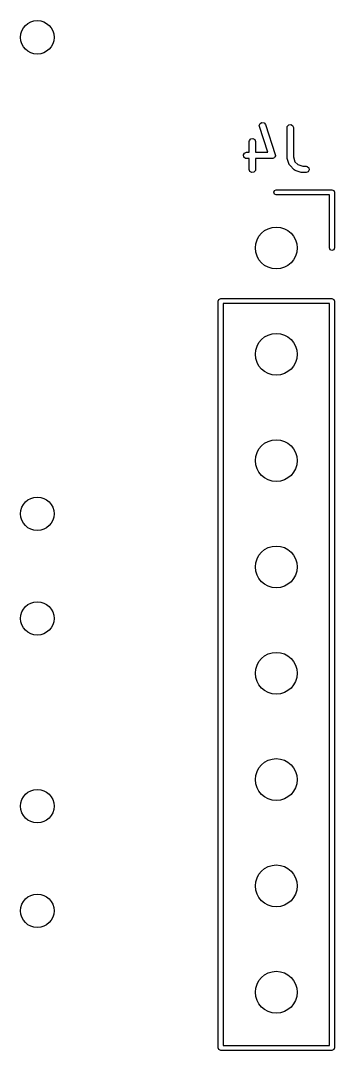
# Model space of a CAD drawing. Extents: x 121.2 to 177.3, y -123.3 to -74.8.
# Drawn here: x 169.78 to 177.28, y -123.31 to -98.71 of the extents above; entities that cross this region are included whole.
import ezdxf

# ---------------------------------------------------------------- set-up
doc = ezdxf.new("R2010")
doc.units = 0
doc.layers.add('BLACK', color=7, linetype='CONTINUOUS')

msp = doc.modelspace()

# ---------------------------------------------------------------- linework, layer by layer
at = {"layer": 'BLACK', "linetype": 'CONTINUOUS'}
for p, q in [((175.487, -101.213), (175.506, -101.165)), ((175.491, -101.238), (175.487, -101.213)), ((175.696, -101.854), (175.491, -101.238)), ((175.506, -101.165), (175.551, -101.141)), ((175.551, -101.141), (175.601, -101.151)), ((175.601, -101.151), (175.633, -101.191)), ((175.633, -101.191), (175.871, -101.905)), ((176.153, -101.262), (176.158, -101.237)), ((176.153, -101.977), (176.153, -101.262)), ((176.158, -101.237), (176.191, -101.197)), ((176.191, -101.197), (176.241, -101.189)), ((176.241, -101.189), (176.286, -101.214)), ((176.286, -101.214), (176.303, -101.262)), ((176.303, -101.262), (176.303, -101.964)), ((175.249, -101.596), (175.253, -101.57)), ((175.249, -101.854), (175.249, -101.596)), ((175.253, -101.57), (175.286, -101.531)), ((175.286, -101.531), (175.337, -101.522)), ((175.337, -101.522), (175.381, -101.548)), ((175.381, -101.548), (175.399, -101.596)), ((175.399, -101.596), (175.399, -101.854)), ((175.107, -101.916), (175.133, -101.872)), ((175.116, -101.967), (175.107, -101.916)), ((175.155, -102), (175.116, -101.967)), ((175.133, -101.872), (175.181, -101.854)), ((175.181, -102.004), (175.155, -102)), ((175.181, -101.854), (175.249, -101.854)), ((175.249, -102.004), (175.181, -102.004)), ((175.249, -102.262), (175.249, -102.004)), ((175.399, -101.854), (175.696, -101.854)), ((175.8, -102.004), (175.399, -102.004)), ((175.399, -102.004), (175.399, -102.262)), ((175.805, -102.002), (175.8, -102.004)), ((175.811, -102.003), (175.805, -102.002)), ((175.829, -101.993), (175.811, -102.003)), ((175.848, -101.986), (175.829, -101.993)), ((175.851, -101.982), (175.848, -101.986)), ((175.856, -101.979), (175.851, -101.982)), ((175.863, -101.96), (175.856, -101.979)), ((175.874, -101.942), (175.863, -101.96)), ((175.871, -101.905), (175.875, -101.931)), ((175.875, -101.931), (175.873, -101.936)), ((175.873, -101.936), (175.874, -101.942)), ((176.154, -101.978), (176.153, -101.977)), ((176.157, -102), (176.154, -101.978)), ((176.205, -102.143), (176.157, -102)), ((176.303, -101.964), (176.342, -102.079)), ((176.342, -102.079), (176.412, -102.149)), ((175.266, -102.311), (175.249, -102.262)), ((175.311, -102.336), (175.266, -102.311)), ((175.361, -102.327), (175.311, -102.336)), ((175.394, -102.288), (175.361, -102.327)), ((175.399, -102.262), (175.394, -102.288)), ((176.208, -102.147), (176.205, -102.143)), ((176.208, -102.151), (176.208, -102.147)), ((176.223, -102.173), (176.208, -102.151)), ((176.318, -102.268), (176.223, -102.173)), ((176.322, -102.27), (176.318, -102.268)), ((176.325, -102.274), (176.322, -102.27)), ((176.347, -102.286), (176.325, -102.274)), ((176.49, -102.334), (176.347, -102.286)), ((176.412, -102.149), (176.526, -102.187)), ((176.492, -102.333), (176.49, -102.334)), ((176.514, -102.337), (176.492, -102.333)), ((176.609, -102.337), (176.514, -102.337)), ((176.526, -102.187), (176.609, -102.187)), ((176.609, -102.187), (176.635, -102.192)), ((176.657, -102.32), (176.609, -102.337)), ((176.635, -102.192), (176.674, -102.225)), ((176.683, -102.275), (176.657, -102.32)), ((176.674, -102.225), (176.683, -102.275)), ((175.835, -102.81), (175.853, -102.768)), ((175.853, -102.852), (175.835, -102.81)), ((175.853, -102.768), (175.895, -102.75)), ((175.895, -102.75), (177.225, -102.75)), ((177.225, -102.75), (177.267, -102.768)), ((177.267, -102.768), (177.285, -102.81)), ((177.285, -102.81), (177.285, -104.14)), ((175.895, -102.87), (175.853, -102.852)), ((177.165, -102.87), (175.895, -102.87)), ((177.165, -104.14), (177.165, -102.87)), ((177.183, -104.182), (177.165, -104.14)), ((177.225, -104.2), (177.183, -104.182)), ((177.267, -104.182), (177.225, -104.2)), ((177.285, -104.14), (177.267, -104.182)), ((174.505, -105.41), (174.523, -105.368)), ((174.505, -123.25), (174.505, -105.41)), ((174.523, -105.368), (174.565, -105.35)), ((174.565, -105.35), (177.225, -105.35)), ((174.625, -105.47), (174.625, -123.19)), ((177.165, -105.47), (174.625, -105.47)), ((177.165, -123.19), (177.165, -105.47)), ((177.225, -105.35), (177.267, -105.368)), ((177.267, -105.368), (177.285, -105.41)), ((177.285, -105.41), (177.285, -123.25)), ((174.523, -123.292), (174.505, -123.25)), ((174.625, -123.19), (177.165, -123.19)), ((177.285, -123.25), (177.267, -123.292)), ((174.565, -123.31), (174.523, -123.292)), ((177.225, -123.31), (174.565, -123.31)), ((177.267, -123.292), (177.225, -123.31))]:
    msp.add_line(p, q, dxfattribs=at)
at = {"layer": 'BLACK'}
for centre, radius in [((170.18, -99.1076), 0.4), ((175.895, -104.14), 0.5), ((175.895, -106.68), 0.5), ((175.895, -109.22), 0.5), ((170.18, -110.49), 0.4), ((175.895, -111.76), 0.5), ((170.18, -112.99), 0.4), ((175.895, -114.3), 0.5), ((175.895, -116.84), 0.5), ((170.18, -117.475), 0.4), ((175.895, -119.38), 0.5), ((170.18, -119.975), 0.4), ((175.895, -121.92), 0.5)]:
    msp.add_circle(centre, radius, dxfattribs=at)

doc.saveas('drawing.dxf')
